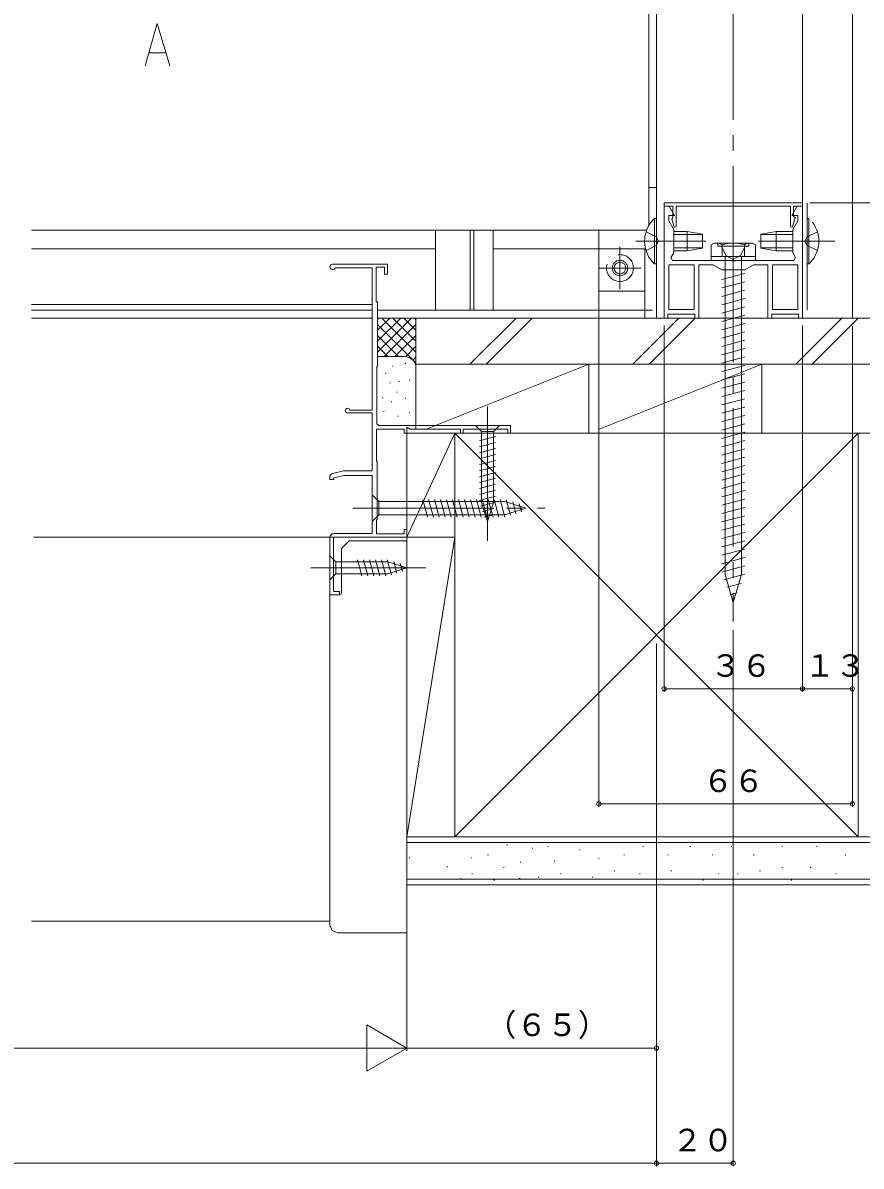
# Model space of a CAD drawing. Units: millimetres, scale not verified. Extents: x -1682 to -296, y -1188 to 1054.
# Drawn here: x -1178.7 to -960.5, y -998.9 to -701.4 of the extents above; entities that cross this region are included whole.
import ezdxf
from ezdxf.enums import TextEntityAlignment as Align

# ---------------------------------------------------------------- set-up
doc = ezdxf.new("R2010")
doc.units = ezdxf.units.MM
doc.header["$LTSCALE"] = 4
doc.linetypes.add('CHAIN2', pattern=[12, 9, -1, 1, -1])
doc.linetypes.add('DASHED3', pattern=[4, 3, -1])
for name, color, linetype, lineweight in [('0-3_YKK_11', 7, 'Continuous', 9), ('0-4_YKK_12', 2, 'Continuous', 9), ('0-6_YSS_K', 3, 'Continuous', 9), ('0-7_YKK_13', 4, 'Continuous', 9), ('0-8_YKK_D', 6, 'Continuous', 9)]:
    doc.layers.add(name, color=color, linetype=linetype, lineweight=lineweight)
doc.styles.add('ＭＳ ゴシック', font='')
doc.styles.get('ＭＳ ゴシック').set_extended_font_data('MS Gothic')

msp = doc.modelspace()

# ---------------------------------------------------------------- linework, layer by layer
at = {"layer": '0-3_YKK_11'}
for p, q in [((-1011.765, -748.21), (-975.765, -748.21)), ((-1011.765, -778.21), (-1011.765, -749.11)), ((-978.865, -749.11), (-1008.665, -749.11)), ((-978.865, -754.473), (-978.865, -749.11)), ((-975.765, -749.11), (-975.765, -778.21)), ((-1009.265, -755.21), (-1009.265, -761.21)), ((-978.265, -761.21), (-978.265, -755.21)), ((-1083.767, -764.21), (-1098.067, -764.21)), ((-1009.554, -763.21), (-994.436, -763.21)), ((-999.017, -764.41), (-1002.765, -764.41)), ((-993.094, -763.21), (-977.976, -763.21)), ((-988.513, -764.41), (-990.765, -765.71)), ((-1097.396, -765.11), (-1087.767, -765.11)), ((-1087.767, -765.11), (-1087.767, -802.21)), ((-1086.567, -805.71), (-1086.567, -790.91)), ((-1087.767, -802.21), (-1093.575, -802.21)), ((-1086.067, -806.21), (-1086.567, -805.71)), ((-1051.767, -806.21), (-1086.067, -806.21)), ((-1086.667, -807.11), (-1079.467, -807.11)), ((-1077.867, -807.11), (-1064.767, -807.11)), ((-1064.067, -807.11), (-1052.467, -807.11)), ((-1095.267, -818.01), (-1098.378, -818.721)), ((-1097.767, -819.812), (-1095.132, -819.21)), ((-1098.767, -835.31), (-1098.767, -850.21)), ((-1097.867, -849.41), (-1097.867, -835.21)), ((-1097.867, -835.21), (-1078.767, -835.21)), ((-1087.767, -834.31), (-1097.767, -834.31)), ((-1079.467, -834.41), (-1086.667, -834.41)), ((-1098.767, -850.21), (-1096.267, -850.21)), ((-1096.267, -849.41), (-1097.867, -849.41)), ((-1096.267, -850.21), (-1096.267, -849.41))]:
    msp.add_line(p, q, dxfattribs=at)
for points in [[(-1008.665, -749.11), (-1008.665, -754.473), (-1009.178, -754.541), (-1009.755, -752.387), (-1009.465, -752.01), (-1009.465, -749.11), (-1011.765, -749.11), (-1011.765, -748.21)], [(-1011.765, -749.11), (-1010.431, -749.11), (-1009.046, -751.51), (-1010.565, -751.51), (-1010.565, -752.958), (-1009.265, -755.21)], [(-975.765, -748.21), (-975.765, -749.11), (-978.065, -749.11), (-978.065, -751.79), (-977.693, -752.081), (-978.352, -754.541), (-978.865, -754.473)], [(-978.265, -755.21), (-976.965, -752.958), (-976.965, -751.51), (-978.485, -751.51), (-977.099, -749.11), (-975.765, -749.11)], [(-1009.265, -761.21), (-1009.987, -762.46), (-1009.554, -763.21)], [(-977.976, -763.21), (-977.543, -762.46), (-978.265, -761.21)], [(-1086.367, -774.01), (-1086.767, -774.01), (-1086.767, -765.01), (-1084.567, -765.01), (-1084.567, -766.81), (-1083.767, -766.81), (-1083.767, -764.21)], [(-1002.765, -764.41), (-1002.765, -778.21), (-1003.765, -778.21), (-1003.765, -777.21), (-1010.765, -777.21), (-1010.765, -778.21), (-1011.765, -778.21)], [(-990.765, -765.71), (-996.765, -765.71), (-999.017, -764.41)], [(-994.436, -763.21), (-994.244, -763.353), (-993.286, -763.352), (-993.094, -763.21)], [(-975.765, -778.21), (-976.765, -778.21), (-976.765, -777.21), (-983.765, -777.21), (-983.765, -778.21), (-984.765, -778.21), (-984.765, -764.41), (-988.513, -764.41)], [(-1086.567, -790.91), (-1086.367, -790.71), (-1086.367, -774.01)], [(-1094.167, -802.91), (-1087.767, -802.91), (-1087.767, -818.01), (-1095.267, -818.01)], [(-1052.467, -807.11), (-1052.467, -808.21), (-1051.767, -808.21), (-1051.767, -806.21)], [(-1086.667, -834.41), (-1086.667, -830.81), (-1086.467, -830.61), (-1086.467, -815.61), (-1086.667, -815.41), (-1086.667, -807.11)], [(-1079.467, -807.11), (-1079.467, -808.21), (-1078.767, -808.21), (-1078.767, -806.59), (-1077.867, -807.11)], [(-1064.767, -807.11), (-1064.767, -808.21), (-1064.067, -808.21), (-1064.067, -807.11)], [(-1098.378, -818.721), (-1098.767, -819.208), (-1098.767, -820.21), (-1097.767, -820.21), (-1097.767, -819.812)], [(-1095.132, -819.21), (-1087.767, -819.21), (-1087.767, -834.31)], [(-1078.767, -835.21), (-1078.767, -833.21), (-1079.467, -833.21), (-1079.467, -834.41)]]:
    msp.add_lwpolyline(points, dxfattribs=at)
for points in [[(-1010.565, -764.41), (-1010.565, -776.01), (-1003.965, -776.01), (-1003.965, -764.41)], [(-976.965, -764.41), (-976.965, -776.01), (-983.565, -776.01), (-983.565, -764.41)]]:
    msp.add_lwpolyline(points, close=True, dxfattribs=at)
for centre, radius, start, end in [((-1098.067, -764.91), 0.7, 90, 343.39844), ((-1094.167, -802.31), 0.6, 9.59406, 270), ((-1097.767, -835.31), 1, 90, 180)]:
    msp.add_arc(centre, radius, start, end, dxfattribs=at)
at = {"layer": '0-4_YKK_12', "linetype": 'CHAIN2'}
msp.add_line((-993.765, -450.656), (-993.765, -788.21), dxfattribs=at)
at = {"layer": '0-4_YKK_12'}
for p, q in [((-1013.765, -778.21), (-1013.765, -474.21)), ((-975.765, -474.21), (-975.765, -778.21)), ((-962.765, -778.21), (-962.765, -474.21)), ((-1015.765, -675.31), (-1015.765, -754.156)), ((-1145.722, -709.175), (-1141.492, -709.175)), ((-1015.765, -744.21), (-1013.765, -744.21)), ((-1016.322, -755.31), (-1176.467, -755.31)), ((-1071.265, -755.31), (-1071.265, -776.21)), ((-1062.265, -776.21), (-1062.265, -755.31)), ((-1061.265, -755.31), (-1061.265, -776.21)), ((-1056.265, -755.31), (-1056.265, -776.21)), ((-1028.765, -755.21), (-1028.765, -760.21)), ((-1071.265, -760.21), (-1176.467, -760.21)), ((-1016.765, -760.21), (-1056.265, -760.21)), ((-1016.765, -760.21), (-1016.765, -778.21)), ((-1176.467, -774.71), (-1087.767, -774.71)), ((-1087.767, -776.21), (-1176.467, -776.21)), ((-1087.767, -776.21), (-1093.567, -776.21)), ((-1082.267, -776.21), (-1086.367, -776.21)), ((-1082.267, -776.21), (-1086.367, -776.21)), ((-1014.765, -776.21), (-1082.267, -776.21)), ((-1176.467, -778.21), (-1087.767, -778.21)), ((-1067.42, -778.21), (-927.727, -778.21)), ((-1175.987, -835.21), (-1087.265, -835.21))]:
    msp.add_line(p, q, dxfattribs=at)
at = {"layer": '0-4_YKK_12', "linetype": 'DASHED3'}
for p, q in [((-974.565, -748.21), (-974.565, -778.21)), ((-1028.765, -760.21), (-1028.765, -771.21)), ((-1028.765, -771.21), (-1016.765, -771.21))]:
    msp.add_line(p, q, dxfattribs=at)
at = {"layer": '0-4_YKK_12'}
msp.add_lwpolyline([(-1146.914, -712.597), (-1143.761, -701.6), (-1140.454, -712.597)], dxfattribs=at)
at = {"layer": '0-6_YSS_K'}
for p, q in [((-1086.367, -778.582), (-1085.994, -778.21)), ((-1076.367, -778.21), (-1086.367, -778.21)), ((-1086.367, -787.067), (-1077.509, -778.21)), ((-1086.367, -784.239), (-1080.338, -778.21)), ((-1086.367, -781.411), (-1083.166, -778.21)), ((-1085.225, -778.21), (-1076.367, -787.067)), ((-1082.397, -778.21), (-1076.367, -784.239)), ((-1079.568, -778.21), (-1076.367, -781.411)), ((-1076.74, -778.21), (-1076.367, -778.582)), ((-1076.367, -791.21), (-1076.367, -778.21)), ((-1062.325, -790.21), (-1050.325, -778.21)), ((-1046.082, -778.21), (-1058.082, -790.21)), ((-1019.899, -790.21), (-1007.899, -778.21)), ((-1015.656, -790.21), (-1003.656, -778.21)), ((-977.472, -790.21), (-965.472, -778.21)), ((-973.229, -790.21), (-961.229, -778.21)), ((-1086.367, -779.896), (-1076.367, -789.896)), ((-1084.681, -788.21), (-1076.367, -779.896)), ((-1086.367, -782.724), (-1080.882, -788.21)), ((-1081.852, -788.21), (-1076.367, -782.724)), ((-1086.367, -785.553), (-1083.692, -788.227)), ((-1079.367, -788.21), (-1086.367, -788.21)), ((-1079.042, -788.227), (-1076.367, -785.553)), ((-1077.162, -789.176), (-1076.367, -788.381)), ((-1082.51, -790.705), (-1082.31, -790.705)), ((-1079.172, -790.037), (-1078.972, -790.037)), ((-1076.367, -790.21), (-1031.367, -790.21)), ((-1076.367, -790.21), (-1076.367, -804.21)), ((-1076.367, -807.21), (-1076.367, -791.21)), ((-1073.867, -807.21), (-1031.367, -790.21)), ((-1031.367, -790.21), (-1031.367, -808.21)), ((-1031.367, -790.21), (-1031.367, -804.21)), ((-1031.367, -790.21), (-986.367, -790.21)), ((-1028.867, -807.21), (-986.367, -790.21)), ((-986.367, -790.21), (-986.367, -808.21)), ((-1084.366, -792.536), (-1084.166, -792.536)), ((-1078.171, -794.377), (-1077.971, -794.377)), ((-1083.178, -795.045), (-1082.978, -795.045)), ((-1080.841, -794.711), (-1080.641, -794.711)), ((-1085.151, -798.965), (-1084.951, -798.965)), ((-1082.844, -800.052), (-1082.644, -800.052)), ((-1081.444, -797.504), (-1081.244, -797.504)), ((-1079.172, -799.05), (-1078.972, -799.05)), ((-1084.847, -802.558), (-1084.647, -802.558)), ((-1078.171, -802.892), (-1077.971, -802.892)), ((-1081.175, -803.724), (-1080.975, -803.724)), ((-1078.767, -835.21), (-1078.767, -808.21)), ((-1066.267, -808.21), (-1078.767, -808.21)), ((-1066.267, -808.21), (-1078.767, -835.21)), ((-1031.367, -808.21), (-1077.367, -808.21)), ((-1066.267, -835.21), (-1066.267, -808.21)), ((-1066.267, -913.21), (-961.267, -808.21)), ((-1066.267, -808.21), (-961.267, -913.21)), ((-986.367, -808.21), (-1031.367, -808.21)), ((-963.266, -808.21), (-870.914, -808.21)), ((-1066.267, -835.21), (-1078.767, -835.21)), ((-1066.267, -835.21), (-1078.767, -835.21)), ((-1066.267, -913.21), (-1066.267, -835.21)), ((-1095.767, -838.21), (-1093.767, -836.21)), ((-1095.767, -849.71), (-1095.767, -838.21)), ((-1093.767, -836.21), (-1078.767, -836.21)), ((-1078.767, -836.21), (-1078.767, -938.21)), ((-1098.767, -936.21), (-1098.767, -850.21)), ((-1098.767, -850.21), (-1096.267, -850.21)), ((-1078.767, -913.21), (-1066.267, -913.21)), ((-963.266, -913.21), (-877.769, -913.21)), ((-870.914, -914.71), (-1078.767, -914.71)), ((-1052.785, -915.429), (-1052.585, -915.429)), ((-1046.159, -916.209), (-1045.959, -916.209)), ((-1042.068, -915.775), (-1041.868, -915.775)), ((-1017.343, -915.775), (-1017.143, -915.775)), ((-1005.049, -915.775), (-1004.849, -915.775)), ((-994.335, -915.775), (-994.135, -915.775)), ((-981.148, -915.775), (-980.948, -915.775)), ((-972.083, -915.775), (-971.883, -915.775)), ((-1078.15, -918.657), (-1077.95, -918.657)), ((-1062.075, -918.657), (-1061.875, -918.657)), ((-1057.727, -917.924), (-1057.527, -917.924)), ((-1033.826, -916.599), (-1033.626, -916.599)), ((-1028.881, -918.748), (-1028.681, -918.748)), ((-1022.288, -917.924), (-1022.088, -917.924)), ((-1010.818, -917.924), (-1010.618, -917.924)), ((-999.28, -917.924), (-999.08, -917.924)), ((-988.566, -917.924), (-988.366, -917.924)), ((-964.665, -917.924), (-964.465, -917.924)), ((-1068.311, -920.996), (-1068.111, -920.996)), ((-1053.606, -921.22), (-1053.406, -921.22)), ((-1049.277, -919.827), (-1049.077, -919.827)), ((-1040.419, -919.572), (-1040.219, -919.572)), ((-1024.76, -922.044), (-1024.56, -922.044)), ((-1009.994, -922.044), (-1009.794, -922.044)), ((-986.918, -922.044), (-986.718, -922.044)), ((-981.148, -921.22), (-980.948, -921.22)), ((-973.731, -921.22), (-973.531, -921.22)), ((-870.914, -924.21), (-1078.767, -924.21)), ((-1064.803, -924.114), (-1064.603, -924.114)), ((-1061.847, -922.869), (-1061.648, -922.869)), ((-1056.078, -924.517), (-1055.878, -924.517)), ((-1049.467, -924.114), (-1049.267, -924.114)), ((-1044.54, -923.693), (-1044.34, -923.693)), ((-1038.771, -922.869), (-1038.571, -922.869)), ((-1030.529, -923.693), (-1030.329, -923.693)), ((-1018.167, -922.869), (-1017.967, -922.869)), ((-1001.753, -924.517), (-1001.552, -924.517)), ((-997.632, -922.869), (-997.432, -922.869)), ((-992.687, -922.869), (-992.487, -922.869)), ((-978.676, -924.517), (-978.476, -924.517)), ((-967.138, -922.869), (-966.938, -922.869)), ((-1176.467, -935.209), (-1098.767, -935.209)), ((-1078.767, -938.21), (-1096.767, -938.21))]:
    msp.add_line(p, q, dxfattribs=at)
at = {"layer": '0-6_YSS_K', "color": 7}
for p, q in [((-1076.367, -790.21), (-1076.367, -778.21)), ((-871.2, -778.21), (-1076.367, -778.21)), ((-871.2, -790.21), (-1076.367, -790.21)), ((-1066.267, -808.21), (-1066.267, -913.21)), ((-961.267, -808.21), (-1066.267, -808.21)), ((-961.267, -913.21), (-961.267, -808.21)), ((-1078.767, -925.71), (-1078.767, -913.21)), ((-870.914, -913.21), (-1078.767, -913.21)), ((-1066.267, -913.21), (-961.267, -913.21)), ((-870.914, -925.71), (-1078.767, -925.71))]:
    msp.add_line(p, q, dxfattribs=at)
at = {"layer": '0-6_YSS_K'}
for points in [[(-1078.767, -835.21), (-1078.767, -913.21), (-1066.267, -835.21)], [(-1096.267, -850.21), (-1095.913, -850.063), (-1095.767, -849.71)], [(-1098.767, -936.21), (-1098.181, -937.624), (-1096.767, -938.21)]]:
    msp.add_lwpolyline(points, dxfattribs=at)
msp.add_arc((-1079.367, -791.21), 3, 0, 90, dxfattribs=at)
at = {"layer": '0-7_YKK_13'}
for p, q in [((-1013.765, -752.31), (-1014.276, -752.31)), ((-1014.276, -752.31), (-1014.276, -760.71)), ((-1013.765, -752.31), (-1013.765, -760.71)), ((-1014.276, -764.11), (-1014.276, -755.71)), ((-1013.765, -764.11), (-1013.765, -755.71)), ((-1009.265, -755.71), (-1005.765, -755.71)), ((-1001.765, -756.41), (-1005.765, -755.71)), ((-1005.765, -755.71), (-1005.765, -760.71)), ((-986.565, -756.41), (-982.565, -755.71)), ((-978.265, -755.71), (-982.565, -755.71)), ((-982.565, -755.71), (-982.565, -760.71)), ((-1009.265, -756.46), (-1001.765, -756.46)), ((-1001.765, -756.41), (-1001.765, -760.01)), ((-986.565, -756.41), (-986.565, -760.01)), ((-978.265, -756.46), (-986.565, -756.46)), ((-1009.265, -759.96), (-1001.765, -759.96)), ((-1005.765, -760.71), (-1009.265, -760.71)), ((-1001.765, -760.01), (-1005.765, -760.71)), ((-998.765, -758.71), (-999.539, -759.156)), ((-999.539, -759.156), (-999.539, -762.21)), ((-988.765, -758.71), (-998.765, -758.71)), ((-996.652, -759.156), (-996.652, -762.21)), ((-990.878, -759.156), (-990.878, -762.21)), ((-988.765, -758.71), (-987.992, -759.156)), ((-987.992, -759.156), (-987.992, -762.21)), ((-978.265, -759.96), (-986.565, -759.96)), ((-986.565, -760.01), (-982.565, -760.71)), ((-982.565, -760.71), (-978.265, -760.71)), ((-1013.765, -764.11), (-1014.276, -764.11)), ((-987.992, -762.21), (-999.539, -762.21)), ((-999.515, -762.21), (-999.515, -763.21)), ((-988.015, -762.21), (-999.515, -762.21)), ((-999.515, -763.21), (-988.015, -763.21)), ((-991.665, -762.21), (-995.865, -762.21)), ((-995.865, -762.21), (-995.865, -844.967)), ((-991.665, -844.967), (-991.665, -762.21)), ((-988.015, -763.21), (-988.015, -762.21)), ((-996.765, -768.224), (-990.765, -766.617)), ((-996.765, -770.398), (-990.765, -768.791)), ((-996.765, -772.573), (-990.765, -770.965)), ((-996.765, -774.747), (-990.765, -773.139)), ((-996.765, -776.921), (-990.765, -775.313)), ((-996.765, -779.095), (-990.765, -777.487)), ((-996.765, -781.269), (-990.765, -779.661)), ((-996.765, -783.443), (-990.765, -781.835)), ((-996.765, -785.617), (-990.765, -784.009)), ((-996.765, -787.791), (-990.765, -786.183)), ((-996.765, -789.965), (-990.765, -788.357)), ((-996.765, -792.139), (-990.765, -790.532)), ((-996.765, -794.313), (-990.765, -792.706)), ((-996.765, -796.487), (-990.765, -794.88)), ((-996.765, -798.661), (-990.765, -797.054)), ((-996.765, -800.836), (-990.765, -799.228)), ((-996.765, -803.01), (-990.765, -801.402)), ((-1054.667, -806.21), (-1060.867, -806.21)), ((-1054.667, -806.21), (-1056.217, -807.76)), ((-996.765, -805.184), (-990.765, -803.576)), ((-996.765, -807.358), (-990.765, -805.75)), ((-1059.867, -810.186), (-1055.667, -809.061)), ((-1056.217, -807.76), (-1059.317, -807.76)), ((-1056.217, -826.294), (-1056.217, -807.76)), ((-996.765, -809.532), (-990.765, -807.924)), ((-1059.867, -811.739), (-1055.667, -810.614)), ((-1059.867, -813.292), (-1055.667, -812.167)), ((-996.765, -811.706), (-990.765, -810.098)), ((-1059.867, -814.845), (-1055.667, -813.719)), ((-996.765, -813.88), (-990.765, -812.272)), ((-996.765, -816.054), (-990.765, -814.446)), ((-1059.867, -816.398), (-1055.667, -815.272)), ((-1059.867, -817.951), (-1055.667, -816.825)), ((-996.765, -818.228), (-990.765, -816.62)), ((-1059.867, -819.504), (-1055.667, -818.378)), ((-1059.867, -821.056), (-1055.667, -819.931)), ((-996.765, -820.402), (-990.765, -818.795)), ((-996.765, -822.576), (-990.765, -820.969)), ((-1059.867, -822.609), (-1055.667, -821.484)), ((-1059.867, -824.162), (-1055.667, -823.037)), ((-996.765, -824.75), (-990.765, -823.143)), ((-1087.767, -824.21), (-1086.017, -825.96)), ((-1087.767, -824.21), (-1087.767, -831.21)), ((-1086.017, -825.96), (-1086.017, -829.46)), ((-1053.317, -825.96), (-1086.017, -825.96)), ((-1073.396, -830.01), (-1074.628, -825.41)), ((-1071.843, -830.01), (-1073.075, -825.41)), ((-1070.29, -830.01), (-1071.523, -825.41)), ((-1068.737, -830.01), (-1069.97, -825.41)), ((-1067.184, -830.01), (-1068.417, -825.41)), ((-1065.631, -830.01), (-1066.864, -825.41)), ((-1064.078, -830.01), (-1065.311, -825.41)), ((-1062.525, -830.01), (-1063.758, -825.41)), ((-1060.972, -830.01), (-1062.205, -825.41)), ((-1059.42, -830.01), (-1060.652, -825.41)), ((-1059.867, -825.715), (-1055.667, -824.59)), ((-1059.608, -827.199), (-1055.667, -826.143)), ((-1057.767, -831.21), (-1059.317, -826.294)), ((-1057.867, -830.01), (-1059.099, -825.41)), ((-1057.767, -831.21), (-1056.217, -826.294)), ((-1056.314, -830.01), (-1057.546, -825.41)), ((-1054.761, -830.01), (-1055.993, -825.41)), ((-1053.21, -830.002), (-1054.44, -825.41)), ((-1047.767, -827.71), (-1053.317, -825.96)), ((-1051.778, -829.551), (-1052.856, -825.529)), ((-1050.346, -829.1), (-1051.159, -826.063)), ((-1048.914, -828.648), (-1049.463, -826.598)), ((-996.765, -826.924), (-990.765, -825.317)), ((-1087.767, -831.21), (-1086.017, -829.46)), ((-1086.017, -829.46), (-1053.317, -829.46)), ((-1059.157, -828.631), (-1056.121, -827.817)), ((-1058.705, -830.063), (-1056.656, -829.513)), ((-1047.767, -827.71), (-1053.317, -829.46)), ((-996.765, -829.099), (-990.765, -827.491)), ((-996.765, -831.273), (-990.765, -829.665)), ((-996.765, -833.447), (-990.765, -831.839)), ((-996.765, -835.621), (-990.765, -834.013)), ((-996.765, -837.795), (-990.765, -836.187)), ((-996.765, -839.969), (-990.765, -838.361)), ((-1098.767, -840.11), (-1098.767, -846.31)), ((-1098.767, -840.11), (-1097.217, -841.66)), ((-1097.217, -841.66), (-1097.217, -844.76)), ((-1083.683, -841.66), (-1097.217, -841.66)), ((-1090.473, -845.31), (-1091.599, -841.11)), ((-1088.92, -845.31), (-1090.046, -841.11)), ((-1087.367, -845.31), (-1088.493, -841.11)), ((-1085.814, -845.31), (-1086.94, -841.11)), ((-1084.261, -845.31), (-1085.387, -841.11)), ((-1082.778, -845.051), (-1083.834, -841.11)), ((-1078.767, -843.21), (-1083.683, -841.66)), ((-1081.346, -844.6), (-1082.16, -841.563)), ((-996.765, -842.143), (-990.765, -840.535)), ((-1098.767, -846.31), (-1097.217, -844.76)), ((-1097.217, -844.76), (-1083.683, -844.76)), ((-1078.767, -843.21), (-1083.683, -844.76)), ((-1079.914, -844.148), (-1080.463, -842.098)), ((-996.765, -844.317), (-990.765, -842.709)), ((-996.197, -846.339), (-990.765, -844.884)), ((-993.765, -852.21), (-995.865, -844.967)), ((-993.765, -852.21), (-991.665, -844.967)), ((-995.386, -848.296), (-991.739, -847.319)), ((-994.576, -850.253), (-992.752, -849.764))]:
    msp.add_line(p, q, dxfattribs=at)
at = {"layer": '0-7_YKK_13', "linetype": 'DASHED3'}
for p, q in [((-974.565, -752.31), (-974.054, -752.31)), ((-974.565, -752.31), (-974.565, -764.11)), ((-974.054, -752.31), (-974.054, -764.11)), ((-1016.482, -755.76), (-1013.816, -757.06)), ((-1013.816, -757.06), (-1013.205, -758.21)), ((-1013.816, -759.36), (-1013.205, -758.21)), ((-974.514, -757.06), (-975.126, -758.21)), ((-971.849, -755.76), (-974.514, -757.06)), ((-1016.482, -760.66), (-1013.816, -759.36)), ((-997.815, -758.71), (-997.815, -759.515)), ((-989.715, -759.515), (-997.815, -759.515)), ((-989.715, -758.71), (-989.715, -759.515)), ((-974.565, -764.11), (-974.054, -764.11))]:
    msp.add_line(p, q, dxfattribs=at)
at = {"layer": '0-7_YKK_13', "linetype": 'CHAIN2'}
for p, q in [((-993.765, -753.71), (-993.765, -857.21)), ((-1019.167, -758.21), (-1000.93, -758.21)), ((-967.323, -758.21), (-987.166, -758.21)), ((-1023.265, -770.71), (-1023.265, -759.71)), ((-1028.765, -765.21), (-1017.765, -765.21)), ((-1057.767, -801.21), (-1057.767, -836.21)), ((-1092.767, -827.71), (-1042.767, -827.71)), ((-1103.767, -843.21), (-1073.767, -843.21))]:
    msp.add_line(p, q, dxfattribs=at)
at = {"layer": '0-7_YKK_13', "linetype": 'DASHED3'}
for points in [[(-971.849, -760.66), (-974.514, -759.36), (-975.126, -758.21)], [(-996.865, -759.515), (-995.665, -761.975), (-993.765, -762.985)], [(-990.665, -759.515), (-991.865, -761.975), (-993.765, -762.985)]]:
    msp.add_lwpolyline(points, dxfattribs=at)
at = {"layer": '0-7_YKK_13'}
msp.add_lwpolyline([(-1060.867, -806.21), (-1059.317, -807.76), (-1059.317, -826.294)], dxfattribs=at)
at = {"layer": '0-7_YKK_13', "linetype": 'DASHED3'}
msp.add_circle((-1023.265, -765.21), 3.5, dxfattribs=at)
at = {"layer": '0-7_YKK_13'}
for radius in [2, 1.5]:
    msp.add_circle((-1023.265, -765.21), radius, dxfattribs=at)
for centre, radius, start, end in [((-1008.848, -758.21), 8.017, 132.61678, 227.38321), ((-998.095, -761.265), 2.556, 55.61574, 124.38425), ((-993.765, -768.263), 9.553, 72.41203, 107.58795), ((-989.435, -761.265), 2.556, 55.61574, 124.38425)]:
    msp.add_arc(centre, radius, start, end, dxfattribs=at)
at = {"layer": '0-7_YKK_13', "linetype": 'DASHED3'}
msp.add_arc((-979.482, -758.21), 8.017, 312.61678, 47.38321, dxfattribs=at)
at = {"layer": '0-8_YKK_D'}
for p, q in [((-973.816, -748.21), (-902.045, -748.21)), ((-1028.765, -762.458), (-1028.765, -905.433)), ((-982.216, -778.21), (-902.045, -778.21)), ((-973.816, -778.21), (-872.06, -778.21)), ((-1011.765, -780.158), (-1011.765, -875.448)), ((-975.765, -780.158), (-975.765, -875.448)), ((-962.765, -780.458), (-962.765, -905.433)), ((-962.765, -784.956), (-962.765, -875.448)), ((-1078.767, -837.158), (-1078.767, -968.944)), ((-1078.767, -837.158), (-1078.767, -968.944)), ((-993.765, -859.459), (-993.765, -998.929)), ((-1013.766, -862.958), (-1013.766, -968.944)), ((-1013.766, -862.958), (-1013.766, -998.929)), ((-1013.766, -862.958), (-1013.766, -998.929)), ((-975.765, -874.698), (-1011.765, -874.698)), ((-962.765, -874.698), (-975.765, -874.698)), ((-1028.765, -904.683), (-962.765, -904.683)), ((-1089.154, -962.198), (-1089.154, -974.192)), ((-1078.767, -968.195), (-1089.154, -962.198)), ((-1448.263, -968.195), (-1078.767, -968.195)), ((-1078.767, -968.195), (-1089.154, -974.192)), ((-1078.767, -968.195), (-1013.766, -968.195)), ((-1513.264, -998.18), (-1013.766, -998.18)), ((-993.765, -998.18), (-1013.766, -998.18))]:
    msp.add_line(p, q, dxfattribs=at)
for centre, start, end in [((-1011.765, -874.698), 0, 180), ((-1011.765, -874.698), 180, 0), ((-975.765, -874.698), 0, 180), ((-975.765, -874.698), 0, 180), ((-975.765, -874.698), 180, 0), ((-975.765, -874.698), 180, 0), ((-962.765, -874.698), 0, 180), ((-962.765, -874.698), 180, 0), ((-1028.765, -904.683), 0, 180), ((-962.765, -904.683), 0, 180), ((-1028.765, -904.683), 180, 0), ((-962.765, -904.683), 180, 0), ((-1013.766, -968.195), 0, 180), ((-1013.766, -968.195), 180, 0), ((-1013.766, -998.18), 0, 180), ((-1013.766, -998.18), 0, 180), ((-1013.766, -998.18), 180, 0), ((-1013.766, -998.18), 180, 0), ((-993.765, -998.18), 0, 180), ((-993.765, -998.18), 180, 0)]:
    msp.add_arc(centre, 0.562, start, end, dxfattribs=at)

# ---------------------------------------------------------------- texts
at = {"layer": '0-8_YKK_D', "color": 4, "style": 'ＭＳ ゴシック'}
for s, p in [('３６', (-999.735, -873.349)), ('１３', (-975.235, -873.349)), ('６６', (-1001.735, -903.334)), ('（６５）', (-1058.233, -966.845)), ('２０', (-1009.735, -996.83))]:
    msp.add_text(s, height=5.865, dxfattribs=at).set_placement(p, align=Align.BOTTOM_LEFT)

doc.saveas('drawing.dxf')
